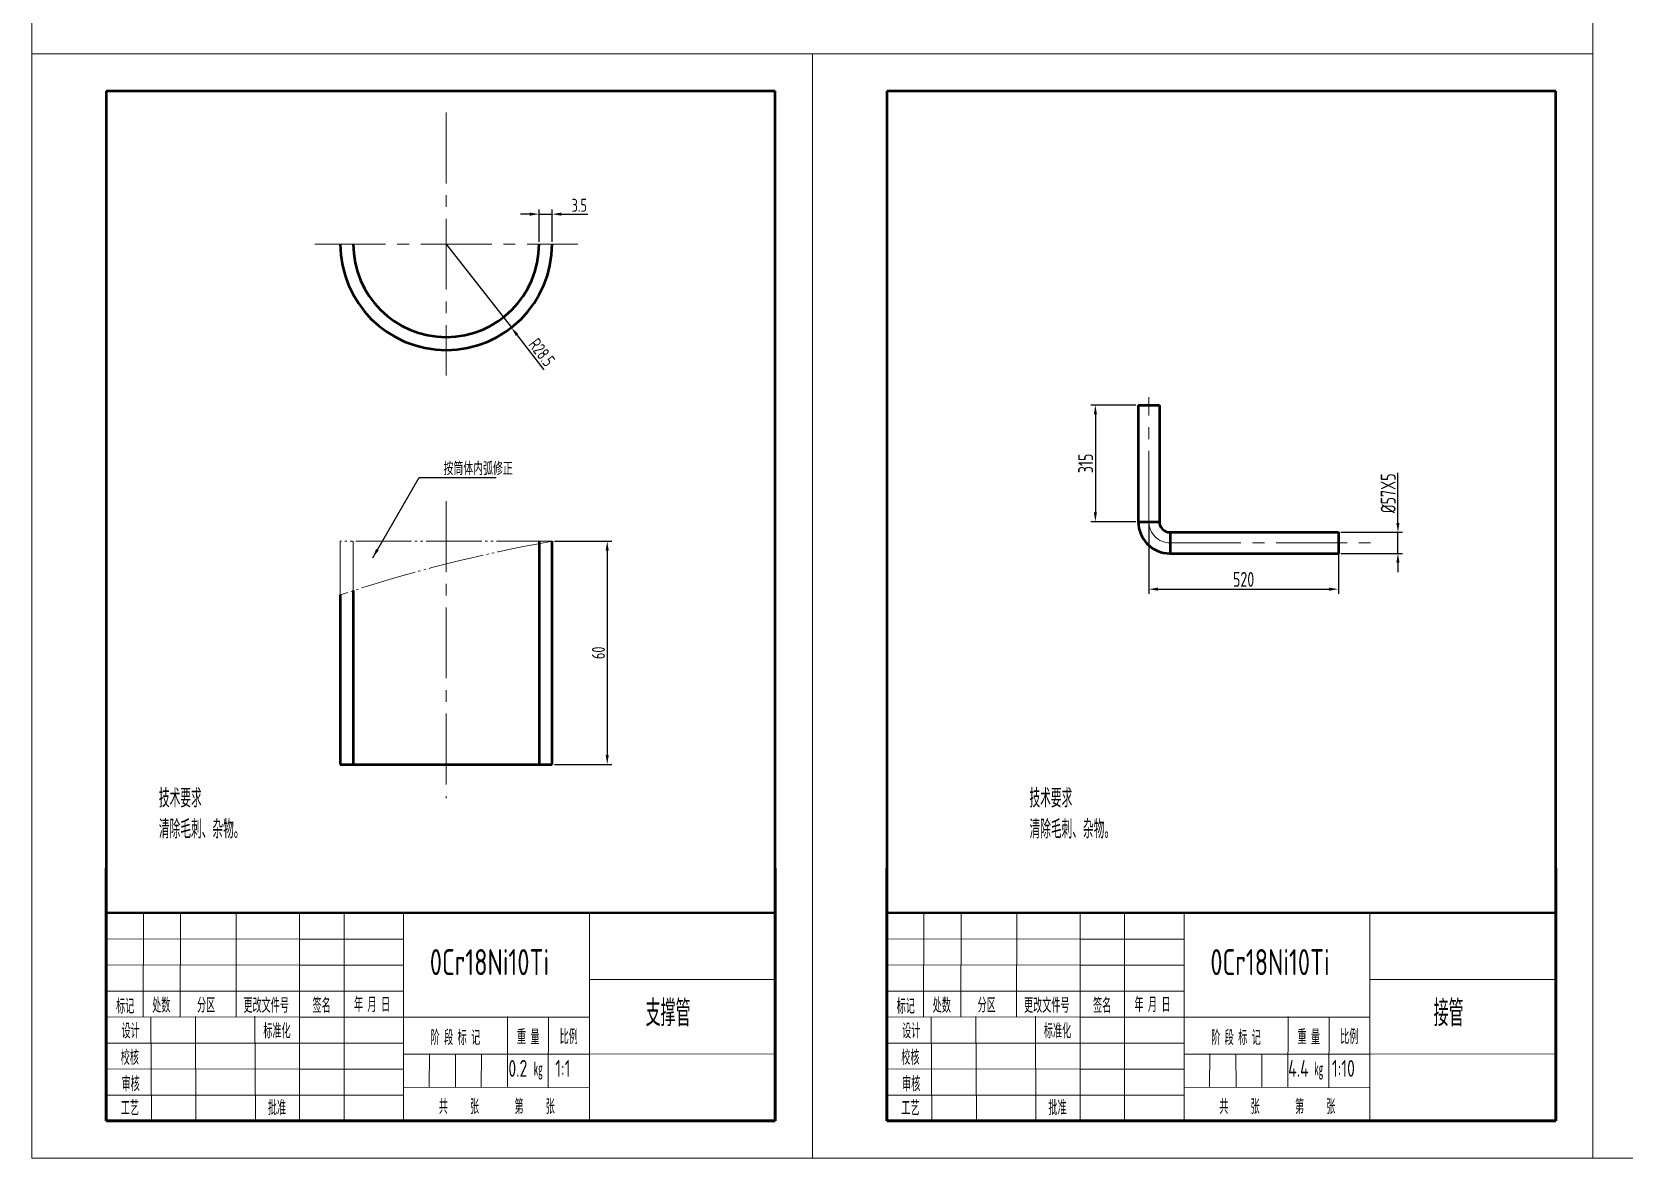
# Model space of a CAD drawing. Header units: millimetres. Extents: x -4783 to 11684, y 6425 to 68023.
# Drawn here: x -2512.8 to -2084.4, y 6769.7 to 7072.7 of the extents above; entities that cross this region are included whole.
import ezdxf
from ezdxf.enums import TextEntityAlignment as Align

# ---------------------------------------------------------------- set-up
doc = ezdxf.new("R2010")
doc.units = ezdxf.units.MM
doc.linetypes.add('CENTER2', pattern=[28.575, 19.05, -3.175, 3.175, -3.175])
doc.linetypes.add('JIS_09_15', pattern=[18.9, 15, -0.9, 0.6, -0.9, 0.6, -0.9])
for name, color, linetype, lineweight in [('中心线', 1, 'CENTER2', 15), ('剖面线', 2, 'Continuous', 20), ('双点划线', 4, 'JIS_09_15', 15), ('尺寸线', 3, 'Continuous', 15), ('细实线', 2, 'Continuous', 15), ('轮廓', 6, 'Continuous', 50), ('轮廓线', 7, 'Continuous', 50)]:
    doc.layers.add(name, color=color, linetype=linetype, lineweight=lineweight)
doc.styles.add('工程字', font='gbenor.shx', dxfattribs={"width": 0.8, "bigfont": 'gbcbig.shx'})
doc.styles.add('文字3.5', font='SimSun.ttf', dxfattribs={"width": 0.5, "height": 3.5})
doc.styles.add('文字4.0', font='SimSun.ttf', dxfattribs={"width": 0.5, "height": 4})
doc.styles.add('文字5.0', font='SimSun.ttf', dxfattribs={"width": 0.5, "height": 5})
doc.dimstyles.new('1：2', dxfattribs={"dimtxt": 3.5, "dimasz": 2.5, "dimexe": 1.25, "dimexo": 0.625, "dimtad": 1, "dimlfac": 2, "dimtxsty": '工程字', "dimcen": 10, "dimadec": 0, "dimazin": 0, "dimtfac": 1, "dimtmove": 0, "dimatfit": 3, "dimfxl": 0, "dimarcsym": 0})
doc.dimstyles.new('吸收塔总装图', dxfattribs={"dimtxt": 4, "dimasz": 2.5, "dimexe": 1.25, "dimexo": 0.625, "dimtad": 1, "dimdec": 0, "dimlfac": 10, "dimtxsty": '工程字', "dimcen": 4, "dimaunit": 1, "dimadec": 0, "dimazin": 0, "dimtfac": 1, "dimtdec": 0, "dimtmove": 0, "dimatfit": 3, "dimfxl": 0, "dimarcsym": 0})

# ---------------------------------------------------------------- blocks, each defined once
blk = doc.blocks.new('A3')
at = {"layer": '细实线'}
for p, q in [((-420, 297), (-420, 0)), ((-420, 297), (0, 297)), ((0, 297), (0, 0)), ((-180.15, 66), (-180.15, 37.6)), ((-170.15, 66), (-170.15, 37.6)), ((-155.23, 37.6), (-155.23, 66)), ((-137.99, 66), (-137.99, 10)), ((-126, 66), (-126, 10)), ((-109.99, 66), (-109.98, 10)), ((-59.99, 66), (-59.98, 10)), ((-190, 58.3), (-109.99, 58.3)), ((-190, 51.4), (-109.99, 51.4)), ((-10, 47.33), (-59.99, 47.32)), ((-190, 37.6), (-59.98, 37.6)), ((-177.82, 37.6), (-177.82, 10)), ((-165.82, 37.6), (-165.82, 10)), ((-149.82, 37.6), (-149.82, 10)), ((-82.07, 37.6), (-82.07, 19.33)), ((-71.07, 37.6), (-71.07, 19.33)), ((-190, 30.7), (-109.98, 30.7)), ((-59.98, 28.67), (-109.98, 28.66)), ((-103.12, 28.66), (-103.12, 19.33)), ((-96.01, 28.66), (-96.01, 19.33)), ((-89.12, 28.66), (-89.12, 19.33)), ((-10, 28.67), (-59.98, 28.67)), ((-190, 23.8), (-109.98, 23.8)), ((-59.98, 19.33), (-109.98, 19.32)), ((-190, 16.9), (-109.98, 16.9)), ((0, 0), (-420, 0))]:
    blk.add_line(p, q, dxfattribs=at)
for p in [(-59.99, 56.67), (-59.99, 47.33), (-10, 47.33), (-59.98, 38), (-59.98, 28.67), (-10, 28.67), (-59.98, 19.33)]:
    blk.add_point(p, dxfattribs=at)
at = {"layer": '轮廓'}
for p, q in [((-190, 66), (-10, 66)), ((-190, 66), (-190, 10)), ((-10, 10), (-10, 66)), ((-190, 44.5), (-109.98, 44.5)), ((-190, 10), (-10, 10))]:
    blk.add_line(p, q, dxfattribs=at)
at = {"layer": '轮廓线'}
for p, q in [((-400, 287), (-400, 10)), ((-400, 287), (-10, 287)), ((-10, 287), (-10, 10)), ((-82.07, 19.33), (-82.07, 10)), ((-10, 10), (-400, 10))]:
    blk.add_line(p, q, dxfattribs=at)
at = {"layer": '细实线', "linetype": 'Continuous', "style": '工程字', "width": 0.8}
for tag, height, p in [('1', 7, (-36.02, 35.64)), ('3', 4, (-78.37, 22.56)), ('4', 4, (-66.7, 22.56)), ('2', 7, (-36.02, 17.15))]:
    blk.add_attdef(tag, text='', height=height, dxfattribs=at).set_placement(p, align=Align.CENTER)
at = {"layer": '轮廓', "char_height": 4, "attachment_point": 5, "style": '文字4.0'}
for s, insert, width in [('标 记', (-185.08, 41.05), 9.8461), ('处 数', (-175.15, 41.05), 10), ('分   区', (-162.69, 41.05), 14.9286), ('更改文件号', (-146.61, 41.05), 17.2367), ('签 名', (-131.99, 41.05), 11.9886), ('年、月、日', (-117.99, 41.05), 16.0167), ('设 计', (-183.91, 34.15), 12.181), ('标准化', (-143.9, 34.15), 11.8301), ('阶 段 标 记', (-96.03, 33.13), 27.9116), ('重 量', (-76.57, 33.13), 11.0002), ('比 例', (-65.53, 33.13), 11.0898), ('校 核', (-183.91, 27.25), 12.181), ('审 核', (-183.91, 20.35), 12.181), ('共      张', (-96.03, 14.66), 27.9082), ('工 艺', (-183.91, 13.45), 12.181), ('批 准', (-143.9, 13.45), 11.8301)]:
    blk.add_mtext(s, dxfattribs=dict(at, insert=insert, width=width))
at = {"layer": '轮廓线', "attachment_point": 5}
for s, insert, char_height, width, style in [('kg', (-73.5, 24), 3.5, 4.8652, '文字3.5'), ('第     张', (-71.02, 14.66), 4, 22.0936, '文字4.0')]:
    blk.add_mtext(s, dxfattribs=dict(at, insert=insert, char_height=char_height, width=width, style=style))
blk = doc.blocks.new('A4')
at = {"layer": '剖面线'}
for p, q in [((-180, 66), (-180.07, 37.98)), ((-170, 65.97), (-170.07, 37.95)), ((-155, 65.94), (-155.07, 37.92)), ((-138, 66.03), (-137.99, 9.99)), ((-126, 66.03), (-125.99, 9.99)), ((-110, 66.03), (-109.99, 9.99)), ((-60, 66.04), (-59.99, 10)), ((-190, 59), (-138, 58.9)), ((-138.04, 58.9), (-110, 58.9)), ((-190.01, 52), (-138.01, 51.9)), ((-138.04, 51.9), (-110, 51.9)), ((-10, 48.04), (-60, 48.01)), ((-190, 44.9), (-110, 44.9)), ((-190.04, 38), (-138.04, 37.9)), ((-178, 38), (-177.85, 10)), ((-166, 38.07), (-165.85, 10.07)), ((-150, 38.15), (-149.85, 10.15)), ((-138.04, 37.9), (-110, 37.9)), ((-110, 37.9), (-59.99, 37.9)), ((-81.99, 38.07), (-82.07, 18.97)), ((-70.99, 38.02), (-71.07, 18.93)), ((-190, 30.9), (-110, 30.9)), ((-59.98, 28.01), (-110, 28.01)), ((-103.03, 28.14), (-103.12, 19.09)), ((-96.04, 28.01), (-96.01, 19.01)), ((-89.04, 28.01), (-89.12, 18.96)), ((-9.99, 28.04), (-59.98, 28.01)), ((-190.07, 24), (-138.07, 23.9)), ((-138.04, 23.9), (-110, 23.9)), ((-109.82, 18.97), (-59.99, 19.13)), ((-190, 16.9), (-110, 16.9))]:
    blk.add_line(p, q, dxfattribs=at)
at = {"layer": '细实线'}
for p, q in [((0, 297), (-210, 297)), ((-210, 297), (-210, 0)), ((0, 0), (0, 297)), ((-210, 0), (0, 0))]:
    blk.add_line(p, q, dxfattribs=at)
at = {"layer": '轮廓'}
for p, q in [((-190, 10), (-190, 78)), ((-10, 78), (-10, 10)), ((-190, 66), (-10, 66.04)), ((-10, 10), (-190, 10))]:
    blk.add_line(p, q, dxfattribs=at)
at = {"layer": '轮廓线'}
for p, q in [((-10, 287), (-190, 287)), ((-190, 287), (-190, 10)), ((-10, 10), (-10, 287)), ((-190, 10), (-10, 10))]:
    blk.add_line(p, q, dxfattribs=at)
at = {"layer": '尺寸线', "style": '工程字', "width": 0.8}
for tag, height, p in [('5', 7, (-86.88, 49.22)), ('1', 7, (-38.82, 35.49)), ('3', 4.5, (-79.24, 21.89)), ('4', 4.5, (-67.13, 21.89))]:
    blk.add_attdef(tag, text='', height=height, dxfattribs=at).set_placement(p, align=Align.CENTER)
at = {"layer": '轮廓', "style": '文字5.0', "width": 0.5}
for s, p in [('标记', (-184.88, 41.05)), ('处数', (-175.18, 41.29)), ('分区 ', (-162.51, 41.29)), ('更改文件号', (-146.94, 41.29)), ('签名', (-132.04, 41.29)), ('年 月 日', (-118.48, 41.51)), ('设计', (-183.41, 34.4)), ('标准化', (-144.05, 34.4)), ('阶 段 标 记', (-96.04, 32.62)), ('重 量', (-76.45, 32.85)), ('比例', (-65.55, 32.85)), ('校核', (-183.63, 27.29)), ('kg', (-73.78, 23.52)), ('审核', (-183.41, 20.18)), ('工艺', (-183.63, 13.74)), ('批准', (-144.05, 13.74)), ('共     张        第     张', (-84.9, 14.06))]:
    blk.add_text(s, height=3.5, dxfattribs=at).set_placement(p, align=Align.MIDDLE)
blk = doc.blocks.new('*D412')
at = {"layer": 'Defpoints', "color": 0}
for p in [(-2401.3, 7015.58), (-2383.77, 6993.11)]:
    blk.add_point(p, dxfattribs=at)
at = {"layer": '尺寸线', "color": 0, "lineweight": -2}
for p, q in [((-2401.3, 7015.58), (-2383.77, 6993.11)), ((-2374.93, 6981.79), (-2382.23, 6991.14))]:
    blk.add_line(p, q, dxfattribs=at)
at = {"layer": '尺寸线', "color": 0}
blk.add_solid([(-2381.9, 6991.4), (-2382.56, 6990.89), (-2383.77, 6993.11)], dxfattribs=at)
at = {"layer": '尺寸线', "color": 0, "insert": (-2375.56, 6986.45), "char_height": 3.5, "attachment_point": 5, "rotation": 307.9686, "style": '工程字'}
blk.add_mtext('R28.5', dxfattribs=at)
blk = doc.blocks.new('*D413')
at = {"layer": 'Defpoints', "color": 0}
for p in [(-2372.8, 7023.63), (-2376.3, 7015.58), (-2372.8, 7015.58)]:
    blk.add_point(p, dxfattribs=at)
at = {"layer": '尺寸线', "color": 0, "lineweight": -2}
for p, q in [((-2378.8, 7023.63), (-2381.3, 7023.63)), ((-2376.3, 7016.21), (-2376.3, 7024.88)), ((-2376.3, 7023.63), (-2372.8, 7023.63)), ((-2372.8, 7016.21), (-2372.8, 7024.88)), ((-2370.3, 7023.63), (-2363.19, 7023.63))]:
    blk.add_line(p, q, dxfattribs=at)
at = {"layer": '尺寸线', "color": 0}
for points in [[(-2378.8, 7024.05), (-2378.8, 7023.22), (-2376.3, 7023.63)], [(-2370.3, 7024.05), (-2370.3, 7023.22), (-2372.8, 7023.63)]]:
    blk.add_solid(points, dxfattribs=at)
at = {"layer": '尺寸线', "color": 0, "insert": (-2365.5, 7026.01), "char_height": 3.5, "attachment_point": 5, "style": '工程字'}
blk.add_mtext('3.5', dxfattribs=at)
blk = doc.blocks.new('*D414')
at = {"layer": 'Defpoints', "color": 0}
for p in [(-2372.8, 6935.64), (-2372.8, 6875.64), (-2357.97, 6875.64)]:
    blk.add_point(p, dxfattribs=at)
at = {"layer": '尺寸线', "color": 0, "lineweight": -2}
for p, q in [((-2372.18, 6935.64), (-2356.72, 6935.64)), ((-2357.97, 6933.14), (-2357.97, 6878.14)), ((-2372.18, 6875.64), (-2356.72, 6875.64))]:
    blk.add_line(p, q, dxfattribs=at)
at = {"layer": '尺寸线', "color": 0}
for points in [[(-2358.39, 6933.14), (-2357.56, 6933.14), (-2357.97, 6935.64)], [(-2358.39, 6878.14), (-2357.56, 6878.14), (-2357.97, 6875.64)]]:
    blk.add_solid(points, dxfattribs=at)
at = {"layer": '尺寸线', "color": 0, "insert": (-2360.35, 6905.64), "char_height": 3.5, "attachment_point": 5, "rotation": 90, "style": '工程字'}
blk.add_mtext('60', dxfattribs=at)
blk = doc.blocks.new('*D415')
at = {"layer": 'Defpoints', "color": 0}
for p in [(-2215.11, 6972.26), (-2226.64, 6940.91), (-2215.11, 6940.91)]:
    blk.add_point(p, dxfattribs=at)
at = {"layer": '尺寸线', "color": 0, "lineweight": -2}
for p, q in [((-2215.73, 6972.26), (-2227.89, 6972.26)), ((-2226.64, 6969.76), (-2226.64, 6943.41)), ((-2215.73, 6940.91), (-2227.89, 6940.91))]:
    blk.add_line(p, q, dxfattribs=at)
at = {"layer": '尺寸线', "color": 0}
for points in [[(-2227.06, 6969.76), (-2226.22, 6969.76), (-2226.64, 6972.26)], [(-2227.06, 6943.41), (-2226.22, 6943.41), (-2226.64, 6940.91)]]:
    blk.add_solid(points, dxfattribs=at)
at = {"layer": '尺寸线', "color": 0, "insert": (-2229.27, 6956.58), "char_height": 4, "attachment_point": 5, "rotation": 90, "style": '工程字'}
blk.add_mtext('315', dxfattribs=at)
blk = doc.blocks.new('*D416')
at = {"layer": 'Defpoints', "color": 0}
for p in [(-2212.26, 6940.91), (-2161.26, 6938.06), (-2161.26, 6922.76)]:
    blk.add_point(p, dxfattribs=at)
at = {"layer": '尺寸线', "color": 0, "lineweight": -2}
for p, q in [((-2212.26, 6940.28), (-2212.26, 6921.51)), ((-2161.26, 6937.43), (-2161.26, 6921.51)), ((-2209.76, 6922.76), (-2163.76, 6922.76))]:
    blk.add_line(p, q, dxfattribs=at)
at = {"layer": '尺寸线', "color": 0}
for points in [[(-2209.76, 6923.18), (-2209.76, 6922.34), (-2212.26, 6922.76)], [(-2163.76, 6923.18), (-2163.76, 6922.34), (-2161.26, 6922.76)]]:
    blk.add_solid(points, dxfattribs=at)
at = {"layer": '尺寸线', "color": 0, "insert": (-2186.76, 6925.39), "char_height": 4, "attachment_point": 5, "style": '工程字'}
blk.add_mtext('520', dxfattribs=at)
blk = doc.blocks.new('*D417')
at = {"layer": 'Defpoints', "color": 0}
for p in [(-2161.26, 6938.06), (-2145.24, 6938.06), (-2161.26, 6932.36)]:
    blk.add_point(p, dxfattribs=at)
at = {"layer": '尺寸线', "color": 0, "lineweight": -2}
for p, q in [((-2145.24, 6940.56), (-2145.24, 6954.02)), ((-2160.63, 6938.06), (-2143.99, 6938.06)), ((-2145.24, 6932.36), (-2145.24, 6938.06)), ((-2160.63, 6932.36), (-2143.99, 6932.36)), ((-2145.24, 6929.86), (-2145.24, 6927.36))]:
    blk.add_line(p, q, dxfattribs=at)
at = {"layer": '尺寸线', "color": 0}
for points in [[(-2145.66, 6940.56), (-2144.82, 6940.56), (-2145.24, 6938.06)], [(-2145.66, 6929.86), (-2144.82, 6929.86), (-2145.24, 6932.36)]]:
    blk.add_solid(points, dxfattribs=at)
at = {"layer": '尺寸线', "color": 0, "insert": (-2147.86, 6948.54), "char_height": 4, "attachment_point": 5, "rotation": 90, "style": '工程字'}
blk.add_mtext('%%C57X5', dxfattribs=at)
blk = doc.blocks.new('竖A2')
at = {"layer": '剖面线'}
for p, q in [((-180, 66.09), (-180.07, 38.07)), ((-170, 66.07), (-170.07, 38.05)), ((-155, 66.03), (-155.07, 38.01)), ((-138, 66.12), (-137.99, 10.08)), ((-126, 66.12), (-125.99, 10.08)), ((-110, 66.12), (-109.99, 10.08)), ((-60, 66.13), (-59.99, 10.09)), ((-190, 59.09), (-138, 58.99)), ((-138.04, 58.99), (-110, 58.99)), ((-190.01, 52.09), (-138.01, 51.99)), ((-138.04, 51.99), (-110, 51.99)), ((-10, 48.13), (-60, 48.1)), ((-190, 44.99), (-110, 44.99)), ((-190.04, 38.09), (-138.04, 37.99)), ((-178, 38.09), (-177.85, 10.09)), ((-166, 38.16), (-165.85, 10.16)), ((-150, 38.24), (-149.85, 10.24)), ((-138.04, 37.99), (-110, 37.99)), ((-110, 37.99), (-59.99, 37.99)), ((-81.99, 38.16), (-82.07, 19.06)), ((-70.99, 38.11), (-71.07, 19.02)), ((-190, 30.99), (-110, 30.99)), ((-59.98, 28.1), (-110, 28.1)), ((-103.03, 28.23), (-103.12, 19.18)), ((-96.04, 28.1), (-96.01, 19.1)), ((-89.04, 28.1), (-89.12, 19.05)), ((-9.99, 28.13), (-59.98, 28.1)), ((-190.07, 24.09), (-138.07, 23.99)), ((-138.04, 23.99), (-110, 23.99)), ((-109.82, 19.06), (-59.99, 19.22)), ((-190, 16.99), (-110, 16.99))]:
    blk.add_line(p, q, dxfattribs=at)
at = {"layer": '细实线'}
for p, q in [((-420, 594), (-420, 0)), ((0, 594), (-420, 594)), ((0, 0), (0, 594)), ((-190, 78.09), (-10, 78.09)), ((-50, 72.09), (-30, 72.09)), ((-420, 0), (0, 0))]:
    blk.add_line(p, q, dxfattribs=at)
at = {"layer": '轮廓'}
for p, q in [((-190, 10.09), (-190, 78.09)), ((-175, 66.09), (-175, 78.09)), ((-140, 66.09), (-140, 78.09)), ((-96, 66.09), (-96, 78.09)), ((-86, 66.09), (-86, 78.09)), ((-50, 66.09), (-50, 78.09)), ((-40, 72.09), (-39.98, 78.09)), ((-30, 66.09), (-30, 78.09)), ((-10, 78.09), (-10, 10.09)), ((-190, 66.09), (-10, 66.13)), ((-10, 10.09), (-190, 10.09))]:
    blk.add_line(p, q, dxfattribs=at)
at = {"layer": '轮廓线'}
for p, q in [((-400, 584), (-400, 10)), ((-10, 584), (-400, 584)), ((-10, 10), (-10, 584)), ((-400, 10), (-10, 10))]:
    blk.add_line(p, q, dxfattribs=at)
at = {"layer": '细实线', "style": '工程字', "width": 0.8}
for tag, height, p in [('1', 7, (-36.32, 35.3)), ('3', 4.5, (-78.96, 21.89)), ('4', 4.5, (-65.94, 21.89)), ('2', 7, (-36.32, 16.6))]:
    blk.add_attdef(tag, text='', height=height, dxfattribs=at).set_placement(p, align=Align.CENTER)
at = {"layer": '轮廓', "width": 0.5}
for s, height, style, p in [('单', 3.5, '文字3.5', (-44.65, 75.09)), ('总', 3.5, '文字3.5', (-35.08, 75.09)), ('序号', 5, '文字3.5', (-182.07, 72.09)), ('图号或标准号', 5, '文字3.5', (-157.17, 72.09)), ('名     称', 5, '文字3.5', (-118.73, 72.09)), ('数量', 5, '文字3.5', (-90.9, 72.09)), ('材    料', 5, '文字3.5', (-68.89, 72.09)), ('备注', 5, '文字3.5', (-19.74, 72.09)), ('重量（Kg)', 3.5, '文字3.5', (-40, 69.43)), ('标记', 3.5, '文字5.0', (-184.88, 41.14)), ('处数', 3.5, '文字5.0', (-175.18, 41.38)), ('分区 ', 3.5, '文字5.0', (-162.51, 41.38)), ('更改文件号', 3.5, '文字5.0', (-146.94, 41.38)), ('签名', 3.5, '文字5.0', (-132.04, 41.38)), ('年 月 日', 3.5, '文字5.0', (-118.48, 41.6)), ('设计', 3.5, '文字5.0', (-183.41, 34.49)), ('标准化', 3.5, '文字5.0', (-144.05, 34.49)), ('阶 段 标 记', 3.5, '文字5.0', (-96.04, 32.71)), ('重 量', 3.5, '文字5.0', (-76.45, 32.94)), ('比例', 3.5, '文字5.0', (-65.55, 32.94)), ('校核', 3.5, '文字5.0', (-183.63, 27.38)), ('kg', 3.5, '文字5.0', (-73.78, 23.61)), ('审核', 3.5, '文字5.0', (-183.41, 20.27)), ('工艺', 3.5, '文字5.0', (-183.63, 13.83)), ('批准', 3.5, '文字5.0', (-144.05, 13.83)), ('共     张        第     张', 3.5, '文字5.0', (-84.9, 14.15))]:
    blk.add_text(s, height=height, dxfattribs=dict(at, style=style)).set_placement(p, align=Align.MIDDLE)

msp = doc.modelspace()

# ---------------------------------------------------------------- linework, layer by layer
at = {"layer": '中心线'}
for p, q in [((-2401.3045, 7050.9629), (-2401.3045, 6980.1979)), ((-2436.687, 7015.5804), (-2365.922, 7015.5804)), ((-2212.2574, 6940.9066), (-2212.2574, 6974.4081)), ((-2401.3045, 6946.4293), (-2401.3045, 6866.5063)), ((-2206.5574, 6935.2066), (-2149.4202, 6935.2066))]:
    msp.add_line(p, q, dxfattribs=at)
msp.add_arc((-2206.5574, 6940.9066), 5.7, 180, 270, dxfattribs=at)
at = {"layer": '双点划线'}
for p, q in [((-2429.8045, 6935.6389), (-2429.8045, 6921.2144)), ((-2372.8045, 6935.6389), (-2429.8045, 6935.6389)), ((-2426.3045, 6935.6389), (-2426.3045, 6922.3619))]:
    msp.add_line(p, q, dxfattribs=at)
msp.add_arc((-2303.4389, 6541.6993), 400, 99.986382, 108.416006, dxfattribs=at)
at = {"layer": '轮廓线'}
for p, q in [((-2215.1074, 6972.2564), (-2215.1074, 6940.9066)), ((-2215.1074, 6972.2564), (-2209.4074, 6972.2564)), ((-2209.4074, 6972.2564), (-2209.4074, 6940.9066)), ((-2215.1074, 6940.9066), (-2209.4074, 6940.9066)), ((-2206.5574, 6938.0566), (-2161.2574, 6938.0566)), ((-2206.5574, 6938.0566), (-2206.5574, 6932.3566)), ((-2161.2574, 6938.0566), (-2161.2574, 6932.3566)), ((-2376.3045, 6935.6389), (-2376.3045, 6875.6389)), ((-2372.8045, 6875.6389), (-2372.8045, 6935.6389)), ((-2206.5574, 6932.3566), (-2161.2574, 6932.3566)), ((-2429.8045, 6921.2144), (-2429.8045, 6875.6389)), ((-2426.3045, 6922.3619), (-2426.3045, 6875.6389)), ((-2429.8045, 6875.6389), (-2372.8045, 6875.6389))]:
    msp.add_line(p, q, dxfattribs=at)
for centre, radius, end in [((-2401.3045, 7015.5804), 28.5, 0), ((-2401.3045, 7015.5804), 25, 0), ((-2206.5574, 6940.9066), 8.55, 270), ((-2206.5574, 6940.9066), 2.85, 270)]:
    msp.add_arc(centre, radius, 180, end, dxfattribs=at)

# ---------------------------------------------------------------- block references
at = {"layer": '尺寸线'}
for name, p, values in [('A3', (-2092.7792, 7066.7232), {'1': '布液管', '3': '1.5', '4': '1:2'}), ('竖A2', (-1672.7792, 6769.7232), {'4': '1：5', '3': '13', '1': '布液器'}), ('A4', (-2302.7792, 6769.7232), {'1': '支撑管', '3': '0.2', '4': '1:1', '5': '0Cr18Ni10Ti'}), ('A4', (-2092.7792, 6769.7232), {'1': '接管', '3': '4.4', '4': '1:10', '5': '0Cr18Ni10Ti'})]:
    msp.add_blockref(name, p, dxfattribs=at).add_auto_attribs(values)

# ---------------------------------------------------------------- texts
at = {"layer": '尺寸线', "insert": (-2402.0125, 6953.4435), "char_height": 3.5, "attachment_point": 7, "style": '工程字'}
msp.add_mtext('按筒体内弧修正', dxfattribs=at)
at = {"layer": '尺寸线', "char_height": 5, "width": 49.786058, "attachment_point": 1, "style": '工程字'}
for insert in [(-2478.5986, 6869.0513), (-2244.3729, 6869.0513)]:
    msp.add_mtext('技术要求\\P清除毛刺、杂物。', dxfattribs=dict(at, insert=insert))

# ---------------------------------------------------------------- dimensions: what is measured, and where the dimension line sits
at = {"layer": '尺寸线'}
for base, p1, p2, text, dimstyle, picture, middle in [((-2372.8045, 7023.6331), (-2376.3045, 7015.5804), (-2372.8045, 7015.5804), '3.5', '1：2', '*D413', (-2365.4979, 7026.0081)), ((-2161.2574, 6922.7607), (-2212.2574, 6940.9066), (-2161.2574, 6938.0566), '520', '吸收塔总装图', '*D416', (-2186.7574, 6925.3857))]:
    dim = msp.add_linear_dim(base=base, p1=p1, p2=p2, text=text, dimstyle=dimstyle, dxfattribs=at)
    dim.commit()
    dim.dimension.update_dxf_attribs({"geometry": picture, "text_midpoint": middle})
dim = msp.add_radius_dim(center=(-2401.3045, 7015.5804), mpoint=(-2383.7705, 6993.1125), text='R28.5', dimstyle='1：2', dxfattribs=at)
dim.commit()
dim.dimension.update_dxf_attribs({"geometry": '*D412', "text_midpoint": (-2377.4283, 6984.9857), "dimtype": 164})
for base, p1, p2, text, dimstyle, picture, middle in [((-2226.6406, 6940.9066), (-2215.1074, 6972.2564), (-2215.1074, 6940.9066), '315', '吸收塔总装图', '*D415', (-2229.2656, 6956.5815)), ((-2145.2386, 6938.0566), (-2161.2574, 6932.3566), (-2161.2574, 6938.0566), '%%C57X5', '吸收塔总装图', '*D417', (-2147.8636, 6948.5369)), ((-2357.9739, 6875.6389), (-2372.8045, 6935.6389), (-2372.8045, 6875.6389), '60', '1：2', '*D414', (-2360.3489, 6905.6389))]:
    dim = msp.add_linear_dim(base=base, p1=p1, p2=p2, angle=90, text=text, dimstyle=dimstyle, dxfattribs=at)
    dim.commit()
    dim.dimension.update_dxf_attribs({"geometry": picture, "text_midpoint": middle})

# ---------------------------------------------------------------- leaders
at = {"layer": '尺寸线', "annotation_type": 0, "has_hookline": 1, "hookline_direction": 0, "text_width": 14.1132}
msp.add_leader([(-2421.057, 6931.2245), (-2408.5896, 6952.8185), (-2402.6375, 6952.8185)], dimstyle='1：2', dxfattribs=at)

doc.saveas('drawing.dxf')
